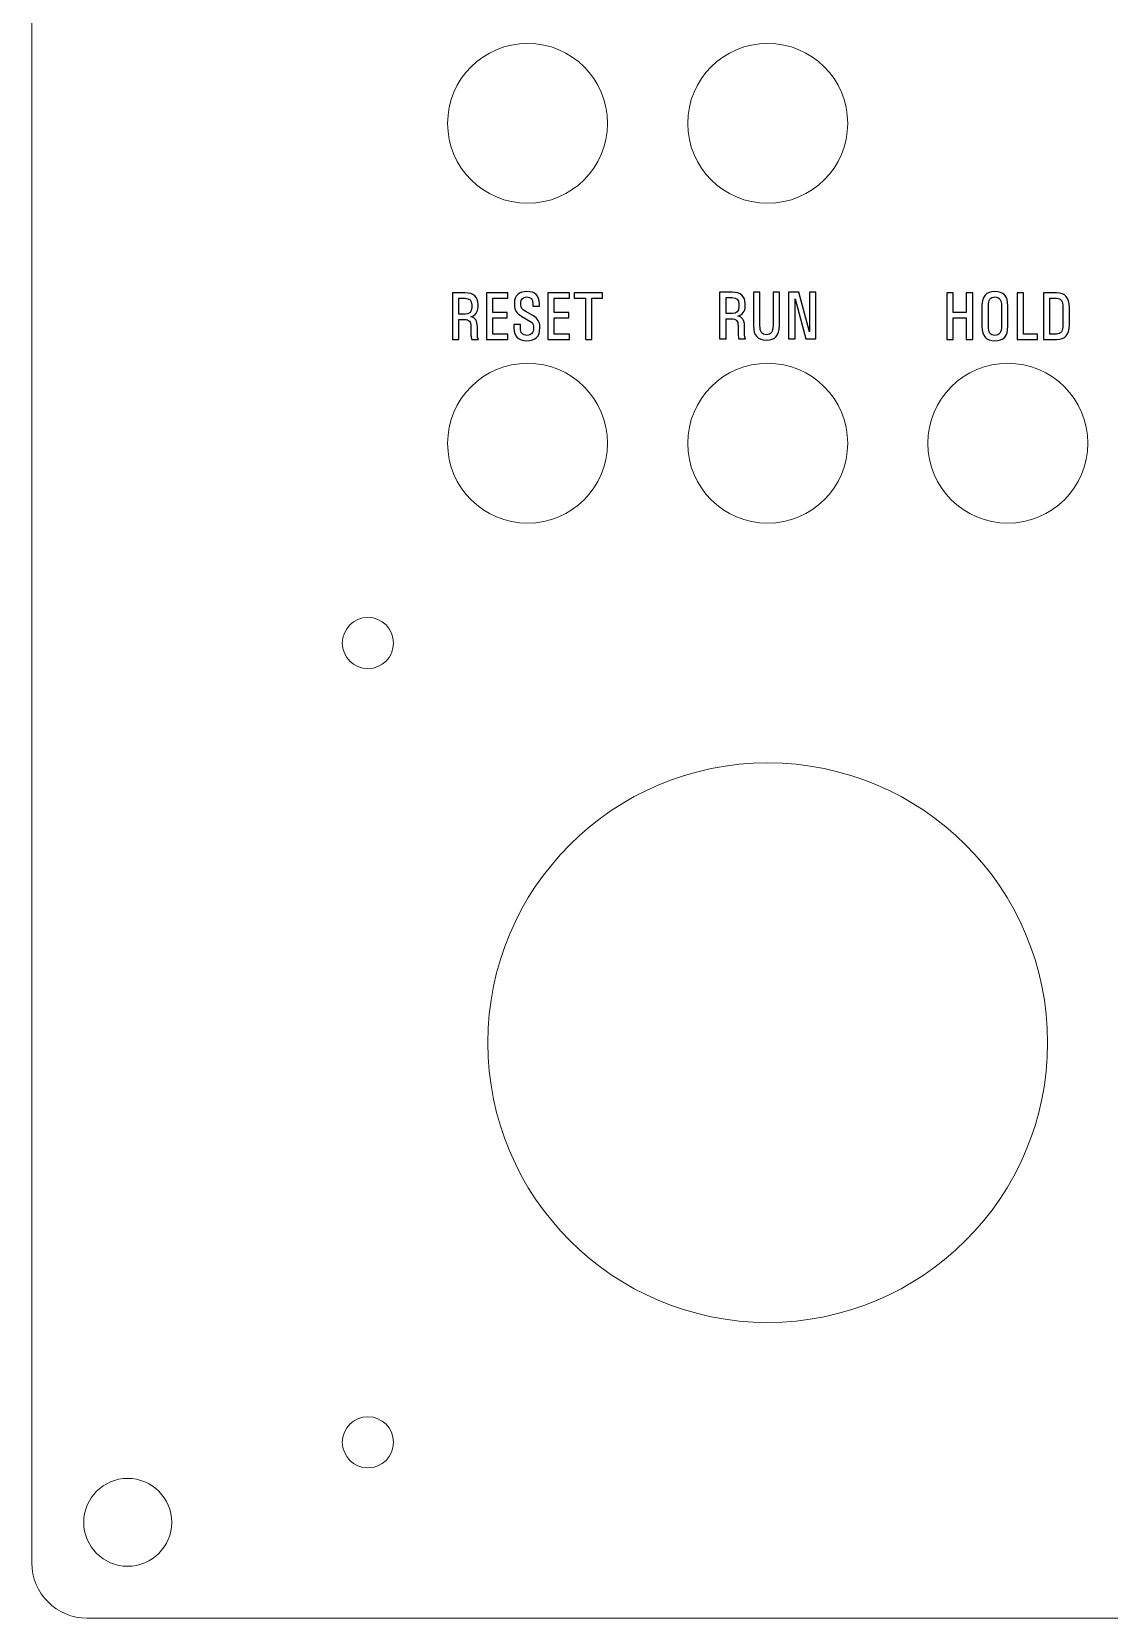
# Model space of a CAD drawing. Header units: centimetres. Extents: x -13.8 to 12.2, y -7.5 to 12.7.
# Drawn here: x -13.85 to -7.11, y -7.5 to 2.42 of the extents above; entities that cross this region are included whole.
import ezdxf

# ---------------------------------------------------------------- set-up
doc = ezdxf.new("R2010")
doc.units = ezdxf.units.CM
doc.header["$MEASUREMENT"] = 0
doc.layers.add('Layer 1', color=7, linetype='Continuous')

msp = doc.modelspace()

# ---------------------------------------------------------------- linework, layer by layer
at = {"layer": 'Layer 1', "lineweight": 9}
for centre, major_axis in [((-10.75, 1.85), (0, 0.5)), ((-9.24886, 1.85), (0, 0.5)), ((-10.75003, -0.15089), (0, 0.5)), ((-9.24889, -0.15089), (0, 0.5)), ((-7.74775, -0.15089), (0, 0.5)), ((-11.74825, -1.40057), (0, 0.16)), ((-9.24889, -3.89993), (0, 1.75)), ((-11.74825, -6.39929), (0, 0.16)), ((-13.25, -6.9), (0, 0.275))]:
    msp.add_ellipse(centre, major_axis=major_axis, ratio=1, dxfattribs=at)
msp.add_open_spline([(-13.50318, 7.7), (-13.50318, 7.7), (11.80318, 7.7), (11.80318, 7.7), (11.80318, 7.7), (11.99393, 7.7), (12.15, 7.54394), (12.15, 7.35318), (12.15, 7.35318), (12.15, 7.35318), (12.15, -7.15318), (12.15, -7.15318), (12.15, -7.15318), (12.15, -7.34394), (11.99393, -7.5), (11.80318, -7.5), (11.80318, -7.5), (11.80318, -7.5), (-13.50318, -7.5), (-13.50318, -7.5), (-13.50318, -7.5), (-13.69394, -7.5), (-13.85, -7.34394), (-13.85, -7.15318), (-13.85, -7.15318), (-13.85, -7.15318), (-13.85, 7.35318), (-13.85, 7.35318), (-13.85, 7.35318), (-13.85, 7.54394), (-13.69394, 7.7), (-13.50318, 7.7)], degree=3, knots=[0, 0, 0, 0, 0.1111111, 0.1111111, 0.1111111, 0.1111111, 0.2222222, 0.2222222, 0.2222222, 0.2222222, 0.3333333, 0.3333333, 0.3333333, 0.3333333, 0.4444444, 0.4444444, 0.4444444, 0.4444444, 0.5555556, 0.5555556, 0.5555556, 0.5555556, 0.6666667, 0.6666667, 0.6666667, 0.6666667, 0.7777778, 0.7777778, 0.7777778, 0.7777778, 1, 1, 1, 1], dxfattribs=at)
at = {"layer": 'Layer 1', "color": 1}
for points, knots in [([(-10.75427, 0.79819), (-10.70227, 0.79819), (-10.67631, 0.77272), (-10.67631, 0.72171), (-10.67631, 0.72171), (-10.67631, 0.72171), (-10.67631, 0.7064), (-10.67631, 0.7064), (-10.67631, 0.7064), (-10.67631, 0.7064), (-10.71624, 0.7064), (-10.71624, 0.7064), (-10.71624, 0.7064), (-10.71624, 0.7064), (-10.71624, 0.72171), (-10.71624, 0.72171), (-10.71624, 0.72171), (-10.71624, 0.75007), (-10.72887, 0.76432), (-10.75427, 0.76432), (-10.75427, 0.76432), (-10.76584, 0.76432), (-10.77508, 0.76086), (-10.78193, 0.75395), (-10.78193, 0.75395), (-10.78884, 0.74704), (-10.7923, 0.73772), (-10.7923, 0.72587), (-10.7923, 0.72587), (-10.7923, 0.72587), (-10.7923, 0.71451), (-10.7923, 0.71451), (-10.7923, 0.71451), (-10.7923, 0.69821), (-10.78355, 0.68509), (-10.76605, 0.675), (-10.76605, 0.675), (-10.76605, 0.675), (-10.71328, 0.64501), (-10.71328, 0.64501), (-10.71328, 0.64501), (-10.70051, 0.63775), (-10.69063, 0.6285), (-10.68379, 0.61743), (-10.68379, 0.61743), (-10.67687, 0.60635), (-10.67341, 0.59407), (-10.67341, 0.58053), (-10.67341, 0.58053), (-10.67341, 0.58053), (-10.67341, 0.56959), (-10.67341, 0.56959), (-10.67341, 0.56959), (-10.67341, 0.51653), (-10.70037, 0.49), (-10.75427, 0.49), (-10.75427, 0.49), (-10.80824, 0.49), (-10.83527, 0.51653), (-10.83527, 0.56959), (-10.83527, 0.56959), (-10.83527, 0.56959), (-10.83527, 0.59252), (-10.83527, 0.59252), (-10.83527, 0.59252), (-10.83527, 0.59252), (-10.7954, 0.59252), (-10.7954, 0.59252), (-10.7954, 0.59252), (-10.7954, 0.59252), (-10.7954, 0.56959), (-10.7954, 0.56959), (-10.7954, 0.56959), (-10.7954, 0.5547), (-10.79188, 0.54334), (-10.78482, 0.53558), (-10.78482, 0.53558), (-10.77784, 0.52782), (-10.76761, 0.52387), (-10.75427, 0.52387), (-10.75427, 0.52387), (-10.74086, 0.52387), (-10.7307, 0.52782), (-10.72372, 0.53558), (-10.72372, 0.53558), (-10.71681, 0.54334), (-10.71328, 0.5547), (-10.71328, 0.56959), (-10.71328, 0.56959), (-10.71328, 0.56959), (-10.71328, 0.58053), (-10.71328, 0.58053), (-10.71328, 0.58053), (-10.71328, 0.59428), (-10.72062, 0.60536), (-10.73522, 0.61362), (-10.73522, 0.61362), (-10.73522, 0.61362), (-10.78588, 0.64233), (-10.78588, 0.64233), (-10.78588, 0.64233), (-10.80211, 0.65157), (-10.81389, 0.66188), (-10.82123, 0.67338), (-10.82123, 0.67338), (-10.82849, 0.68481), (-10.83216, 0.69849), (-10.83216, 0.71451), (-10.83216, 0.71451), (-10.83216, 0.71451), (-10.83216, 0.72587), (-10.83216, 0.72587), (-10.83216, 0.72587), (-10.83216, 0.74873), (-10.82532, 0.76651), (-10.81163, 0.77921), (-10.81163, 0.77921), (-10.79787, 0.79184), (-10.77875, 0.79819), (-10.75427, 0.79819)], [0, 0, 0, 0, 0.0322581, 0.0322581, 0.0322581, 0.0322581, 0.0645161, 0.0645161, 0.0645161, 0.0645161, 0.0967742, 0.0967742, 0.0967742, 0.0967742, 0.1290323, 0.1290323, 0.1290323, 0.1290323, 0.1612903, 0.1612903, 0.1612903, 0.1612903, 0.1935484, 0.1935484, 0.1935484, 0.1935484, 0.2258065, 0.2258065, 0.2258065, 0.2258065, 0.2580645, 0.2580645, 0.2580645, 0.2580645, 0.2903226, 0.2903226, 0.2903226, 0.2903226, 0.3225806, 0.3225806, 0.3225806, 0.3225806, 0.3548387, 0.3548387, 0.3548387, 0.3548387, 0.3870968, 0.3870968, 0.3870968, 0.3870968, 0.4193548, 0.4193548, 0.4193548, 0.4193548, 0.4516129, 0.4516129, 0.4516129, 0.4516129, 0.483871, 0.483871, 0.483871, 0.483871, 0.516129, 0.516129, 0.516129, 0.516129, 0.5483871, 0.5483871, 0.5483871, 0.5483871, 0.5806452, 0.5806452, 0.5806452, 0.5806452, 0.6129032, 0.6129032, 0.6129032, 0.6129032, 0.6451613, 0.6451613, 0.6451613, 0.6451613, 0.6774194, 0.6774194, 0.6774194, 0.6774194, 0.7096774, 0.7096774, 0.7096774, 0.7096774, 0.7419355, 0.7419355, 0.7419355, 0.7419355, 0.7741935, 0.7741935, 0.7741935, 0.7741935, 0.8064516, 0.8064516, 0.8064516, 0.8064516, 0.8387097, 0.8387097, 0.8387097, 0.8387097, 0.8709677, 0.8709677, 0.8709677, 0.8709677, 0.9032258, 0.9032258, 0.9032258, 0.9032258, 0.9354839, 0.9354839, 0.9354839, 0.9354839, 1, 1, 1, 1]), ([(-9.47503, 0.62716), (-9.47503, 0.62716), (-9.50932, 0.62716), (-9.50932, 0.62716), (-9.50932, 0.62716), (-9.50932, 0.62716), (-9.50932, 0.5027), (-9.50932, 0.5027), (-9.50932, 0.5027), (-9.50932, 0.5027), (-9.54925, 0.5027), (-9.54925, 0.5027), (-9.54925, 0.5027), (-9.54925, 0.5027), (-9.54925, 0.79395), (-9.54925, 0.79395), (-9.54925, 0.79395), (-9.54925, 0.79395), (-9.47087, 0.79395), (-9.47087, 0.79395), (-9.47087, 0.79395), (-9.41689, 0.79395), (-9.38987, 0.76968), (-9.38987, 0.72121), (-9.38987, 0.72121), (-9.38987, 0.72121), (-9.38987, 0.70421), (-9.38987, 0.70421), (-9.38987, 0.70421), (-9.38987, 0.6896), (-9.39382, 0.67704), (-9.40172, 0.66653), (-9.40172, 0.66653), (-9.4097, 0.65595), (-9.4207, 0.64847), (-9.43496, 0.64409), (-9.43496, 0.64409), (-9.42084, 0.64092), (-9.41054, 0.63436), (-9.40405, 0.62434), (-9.40405, 0.62434), (-9.39749, 0.61439), (-9.39417, 0.60035), (-9.39417, 0.58229), (-9.39417, 0.58229), (-9.39417, 0.58229), (-9.39417, 0.53184), (-9.39417, 0.53184), (-9.39417, 0.53184), (-9.39417, 0.52718), (-9.39354, 0.52175), (-9.39227, 0.51561), (-9.39227, 0.51561), (-9.39093, 0.50947), (-9.38945, 0.50517), (-9.38782, 0.5027), (-9.38782, 0.5027), (-9.38782, 0.5027), (-9.42938, 0.5027), (-9.42938, 0.5027), (-9.42938, 0.5027), (-9.4303, 0.50503), (-9.43136, 0.50919), (-9.43242, 0.51519), (-9.43242, 0.51519), (-9.43354, 0.52119), (-9.43411, 0.52577), (-9.43411, 0.52895), (-9.43411, 0.52895), (-9.43411, 0.52895), (-9.43411, 0.58433), (-9.43411, 0.58433), (-9.43411, 0.58433), (-9.43411, 0.59936), (-9.43728, 0.61023), (-9.44363, 0.617), (-9.44363, 0.617), (-9.44998, 0.62377), (-9.46043, 0.62716), (-9.47503, 0.62716)], [0, 0, 0, 0, 0.047619, 0.047619, 0.047619, 0.047619, 0.0952381, 0.0952381, 0.0952381, 0.0952381, 0.1428571, 0.1428571, 0.1428571, 0.1428571, 0.1904762, 0.1904762, 0.1904762, 0.1904762, 0.2380952, 0.2380952, 0.2380952, 0.2380952, 0.2857143, 0.2857143, 0.2857143, 0.2857143, 0.3333333, 0.3333333, 0.3333333, 0.3333333, 0.3809524, 0.3809524, 0.3809524, 0.3809524, 0.4285714, 0.4285714, 0.4285714, 0.4285714, 0.4761905, 0.4761905, 0.4761905, 0.4761905, 0.5238095, 0.5238095, 0.5238095, 0.5238095, 0.5714286, 0.5714286, 0.5714286, 0.5714286, 0.6190476, 0.6190476, 0.6190476, 0.6190476, 0.6666667, 0.6666667, 0.6666667, 0.6666667, 0.7142857, 0.7142857, 0.7142857, 0.7142857, 0.7619048, 0.7619048, 0.7619048, 0.7619048, 0.8095238, 0.8095238, 0.8095238, 0.8095238, 0.8571429, 0.8571429, 0.8571429, 0.8571429, 0.9047619, 0.9047619, 0.9047619, 0.9047619, 1, 1, 1, 1]), ([(-9.33758, 0.79395), (-9.33758, 0.79395), (-9.29765, 0.79395), (-9.29765, 0.79395), (-9.29765, 0.79395), (-9.29765, 0.79395), (-9.29765, 0.58476), (-9.29765, 0.58476), (-9.29765, 0.58476), (-9.29765, 0.56549), (-9.29433, 0.55117), (-9.28763, 0.542), (-9.28763, 0.542), (-9.281, 0.53276), (-9.27063, 0.5281), (-9.25652, 0.5281), (-9.25652, 0.5281), (-9.24262, 0.5281), (-9.23232, 0.53276), (-9.22561, 0.542), (-9.22561, 0.542), (-9.21898, 0.55117), (-9.21559, 0.56549), (-9.21559, 0.58476), (-9.21559, 0.58476), (-9.21559, 0.58476), (-9.21559, 0.79395), (-9.21559, 0.79395), (-9.21559, 0.79395), (-9.21559, 0.79395), (-9.17573, 0.79395), (-9.17573, 0.79395), (-9.17573, 0.79395), (-9.17573, 0.79395), (-9.17573, 0.58476), (-9.17573, 0.58476), (-9.17573, 0.58476), (-9.17573, 0.55421), (-9.18236, 0.53142), (-9.19556, 0.51653), (-9.19556, 0.51653), (-9.20882, 0.50164), (-9.22914, 0.49423), (-9.25652, 0.49423), (-9.25652, 0.49423), (-9.2841, 0.49423), (-9.30449, 0.50164), (-9.31769, 0.51646), (-9.31769, 0.51646), (-9.33095, 0.53127), (-9.33758, 0.55406), (-9.33758, 0.58476), (-9.33758, 0.58476), (-9.33758, 0.58476), (-9.33758, 0.79395), (-9.33758, 0.79395)], [0, 0, 0, 0, 0.0666667, 0.0666667, 0.0666667, 0.0666667, 0.1333333, 0.1333333, 0.1333333, 0.1333333, 0.2, 0.2, 0.2, 0.2, 0.2666667, 0.2666667, 0.2666667, 0.2666667, 0.3333333, 0.3333333, 0.3333333, 0.3333333, 0.4, 0.4, 0.4, 0.4, 0.4666667, 0.4666667, 0.4666667, 0.4666667, 0.5333333, 0.5333333, 0.5333333, 0.5333333, 0.6, 0.6, 0.6, 0.6, 0.6666667, 0.6666667, 0.6666667, 0.6666667, 0.7333333, 0.7333333, 0.7333333, 0.7333333, 0.8, 0.8, 0.8, 0.8, 0.8666667, 0.8666667, 0.8666667, 0.8666667, 1, 1, 1, 1]), ([(-9.11787, 0.5027), (-9.11787, 0.5027), (-9.11787, 0.79395), (-9.11787, 0.79395), (-9.11787, 0.79395), (-9.11787, 0.79395), (-9.05522, 0.79395), (-9.05522, 0.79395), (-9.05522, 0.79395), (-9.05522, 0.79395), (-8.98848, 0.5451), (-8.98848, 0.5451), (-8.98848, 0.5451), (-8.98848, 0.5451), (-8.98848, 0.79395), (-8.98848, 0.79395), (-8.98848, 0.79395), (-8.98848, 0.79395), (-8.94854, 0.79395), (-8.94854, 0.79395), (-8.94854, 0.79395), (-8.94854, 0.79395), (-8.94854, 0.5027), (-8.94854, 0.5027), (-8.94854, 0.5027), (-8.94854, 0.5027), (-9.01119, 0.5027), (-9.01119, 0.5027), (-9.01119, 0.5027), (-9.01119, 0.5027), (-9.07794, 0.75155), (-9.07794, 0.75155), (-9.07794, 0.75155), (-9.07794, 0.75155), (-9.07794, 0.5027), (-9.07794, 0.5027), (-9.07794, 0.5027), (-9.07794, 0.5027), (-9.11787, 0.5027), (-9.11787, 0.5027)], [0, 0, 0, 0, 0.0909091, 0.0909091, 0.0909091, 0.0909091, 0.1818182, 0.1818182, 0.1818182, 0.1818182, 0.2727273, 0.2727273, 0.2727273, 0.2727273, 0.3636364, 0.3636364, 0.3636364, 0.3636364, 0.4545455, 0.4545455, 0.4545455, 0.4545455, 0.5454545, 0.5454545, 0.5454545, 0.5454545, 0.6363636, 0.6363636, 0.6363636, 0.6363636, 0.7272727, 0.7272727, 0.7272727, 0.7272727, 0.8181818, 0.8181818, 0.8181818, 0.8181818, 1, 1, 1, 1]), ([(-7.82833, 0.79819), (-7.80095, 0.79819), (-7.78063, 0.79078), (-7.76737, 0.77589), (-7.76737, 0.77589), (-7.75417, 0.76101), (-7.74754, 0.73822), (-7.74754, 0.70767), (-7.74754, 0.70767), (-7.74754, 0.70767), (-7.74754, 0.58053), (-7.74754, 0.58053), (-7.74754, 0.58053), (-7.74754, 0.54998), (-7.75417, 0.52719), (-7.76737, 0.5123), (-7.76737, 0.5123), (-7.78063, 0.49741), (-7.80095, 0.49), (-7.82833, 0.49), (-7.82833, 0.49), (-7.85591, 0.49), (-7.8763, 0.49741), (-7.8895, 0.51223), (-7.8895, 0.51223), (-7.90276, 0.52704), (-7.90939, 0.54983), (-7.90939, 0.58053), (-7.90939, 0.58053), (-7.90939, 0.58053), (-7.90939, 0.70767), (-7.90939, 0.70767), (-7.90939, 0.70767), (-7.90939, 0.73836), (-7.90276, 0.76115), (-7.8895, 0.77596), (-7.8895, 0.77596), (-7.8763, 0.79078), (-7.85591, 0.79819), (-7.82833, 0.79819)], [0, 0, 0, 0, 0.0909091, 0.0909091, 0.0909091, 0.0909091, 0.1818182, 0.1818182, 0.1818182, 0.1818182, 0.2727273, 0.2727273, 0.2727273, 0.2727273, 0.3636364, 0.3636364, 0.3636364, 0.3636364, 0.4545455, 0.4545455, 0.4545455, 0.4545455, 0.5454545, 0.5454545, 0.5454545, 0.5454545, 0.6363636, 0.6363636, 0.6363636, 0.6363636, 0.7272727, 0.7272727, 0.7272727, 0.7272727, 0.8181818, 0.8181818, 0.8181818, 0.8181818, 1, 1, 1, 1]), ([(-11.14494, 0.62293), (-11.14494, 0.62293), (-11.17923, 0.62293), (-11.17923, 0.62293), (-11.17923, 0.62293), (-11.17923, 0.62293), (-11.17923, 0.49847), (-11.17923, 0.49847), (-11.17923, 0.49847), (-11.17923, 0.49847), (-11.21916, 0.49847), (-11.21916, 0.49847), (-11.21916, 0.49847), (-11.21916, 0.49847), (-11.21916, 0.78972), (-11.21916, 0.78972), (-11.21916, 0.78972), (-11.21916, 0.78972), (-11.14078, 0.78972), (-11.14078, 0.78972), (-11.14078, 0.78972), (-11.0868, 0.78972), (-11.05978, 0.76545), (-11.05978, 0.71698), (-11.05978, 0.71698), (-11.05978, 0.71698), (-11.05978, 0.69998), (-11.05978, 0.69998), (-11.05978, 0.69998), (-11.05978, 0.68537), (-11.06373, 0.67281), (-11.07163, 0.6623), (-11.07163, 0.6623), (-11.07961, 0.65172), (-11.09061, 0.64424), (-11.10487, 0.63986), (-11.10487, 0.63986), (-11.09075, 0.63669), (-11.08045, 0.63013), (-11.07396, 0.62011), (-11.07396, 0.62011), (-11.0674, 0.61016), (-11.06408, 0.59612), (-11.06408, 0.57806), (-11.06408, 0.57806), (-11.06408, 0.57806), (-11.06408, 0.52761), (-11.06408, 0.52761), (-11.06408, 0.52761), (-11.06408, 0.52295), (-11.06345, 0.51752), (-11.06218, 0.51138), (-11.06218, 0.51138), (-11.06084, 0.50524), (-11.05936, 0.50094), (-11.05773, 0.49847), (-11.05773, 0.49847), (-11.05773, 0.49847), (-11.09929, 0.49847), (-11.09929, 0.49847), (-11.09929, 0.49847), (-11.10021, 0.5008), (-11.10127, 0.50496), (-11.10233, 0.51096), (-11.10233, 0.51096), (-11.10345, 0.51696), (-11.10402, 0.52154), (-11.10402, 0.52472), (-11.10402, 0.52472), (-11.10402, 0.52472), (-11.10402, 0.5801), (-11.10402, 0.5801), (-11.10402, 0.5801), (-11.10402, 0.59513), (-11.10719, 0.606), (-11.11354, 0.61277), (-11.11354, 0.61277), (-11.11989, 0.61954), (-11.13034, 0.62293), (-11.14494, 0.62293)], [0, 0, 0, 0, 0.047619, 0.047619, 0.047619, 0.047619, 0.0952381, 0.0952381, 0.0952381, 0.0952381, 0.1428571, 0.1428571, 0.1428571, 0.1428571, 0.1904762, 0.1904762, 0.1904762, 0.1904762, 0.2380952, 0.2380952, 0.2380952, 0.2380952, 0.2857143, 0.2857143, 0.2857143, 0.2857143, 0.3333333, 0.3333333, 0.3333333, 0.3333333, 0.3809524, 0.3809524, 0.3809524, 0.3809524, 0.4285714, 0.4285714, 0.4285714, 0.4285714, 0.4761905, 0.4761905, 0.4761905, 0.4761905, 0.5238095, 0.5238095, 0.5238095, 0.5238095, 0.5714286, 0.5714286, 0.5714286, 0.5714286, 0.6190476, 0.6190476, 0.6190476, 0.6190476, 0.6666667, 0.6666667, 0.6666667, 0.6666667, 0.7142857, 0.7142857, 0.7142857, 0.7142857, 0.7619048, 0.7619048, 0.7619048, 0.7619048, 0.8095238, 0.8095238, 0.8095238, 0.8095238, 0.8571429, 0.8571429, 0.8571429, 0.8571429, 0.9047619, 0.9047619, 0.9047619, 0.9047619, 1, 1, 1, 1]), ([(-11.14078, 0.75578), (-11.14078, 0.75578), (-11.17923, 0.75578), (-11.17923, 0.75578), (-11.17923, 0.75578), (-11.17923, 0.75578), (-11.17923, 0.6568), (-11.17923, 0.6568), (-11.17923, 0.6568), (-11.17923, 0.6568), (-11.14078, 0.6568), (-11.14078, 0.6568), (-11.14078, 0.6568), (-11.1134, 0.6568), (-11.09964, 0.67055), (-11.09964, 0.69793), (-11.09964, 0.69793), (-11.09964, 0.69793), (-11.09964, 0.71486), (-11.09964, 0.71486), (-11.09964, 0.71486), (-11.09964, 0.74217), (-11.1134, 0.75578), (-11.14078, 0.75578)], [0, 0, 0, 0, 0.1428571, 0.1428571, 0.1428571, 0.1428571, 0.2857143, 0.2857143, 0.2857143, 0.2857143, 0.4285714, 0.4285714, 0.4285714, 0.4285714, 0.5714286, 0.5714286, 0.5714286, 0.5714286, 0.7142857, 0.7142857, 0.7142857, 0.7142857, 1, 1, 1, 1]), ([(-11.00749, 0.49847), (-11.00749, 0.49847), (-11.00749, 0.78972), (-11.00749, 0.78972), (-11.00749, 0.78972), (-11.00749, 0.78972), (-10.87273, 0.78972), (-10.87273, 0.78972), (-10.87273, 0.78972), (-10.87273, 0.78972), (-10.87273, 0.75578), (-10.87273, 0.75578), (-10.87273, 0.75578), (-10.87273, 0.75578), (-10.96756, 0.75578), (-10.96756, 0.75578), (-10.96756, 0.75578), (-10.96756, 0.75578), (-10.96756, 0.66773), (-10.96756, 0.66773), (-10.96756, 0.66773), (-10.96756, 0.66773), (-10.87704, 0.66773), (-10.87704, 0.66773), (-10.87704, 0.66773), (-10.87704, 0.66773), (-10.87704, 0.63387), (-10.87704, 0.63387), (-10.87704, 0.63387), (-10.87704, 0.63387), (-10.96756, 0.63387), (-10.96756, 0.63387), (-10.96756, 0.63387), (-10.96756, 0.63387), (-10.96756, 0.53234), (-10.96756, 0.53234), (-10.96756, 0.53234), (-10.96756, 0.53234), (-10.87273, 0.53234), (-10.87273, 0.53234), (-10.87273, 0.53234), (-10.87273, 0.53234), (-10.87273, 0.49847), (-10.87273, 0.49847), (-10.87273, 0.49847), (-10.87273, 0.49847), (-11.00749, 0.49847), (-11.00749, 0.49847)], [0, 0, 0, 0, 0.0769231, 0.0769231, 0.0769231, 0.0769231, 0.1538462, 0.1538462, 0.1538462, 0.1538462, 0.2307692, 0.2307692, 0.2307692, 0.2307692, 0.3076923, 0.3076923, 0.3076923, 0.3076923, 0.3846154, 0.3846154, 0.3846154, 0.3846154, 0.4615385, 0.4615385, 0.4615385, 0.4615385, 0.5384615, 0.5384615, 0.5384615, 0.5384615, 0.6153846, 0.6153846, 0.6153846, 0.6153846, 0.6923077, 0.6923077, 0.6923077, 0.6923077, 0.7692308, 0.7692308, 0.7692308, 0.7692308, 0.8461538, 0.8461538, 0.8461538, 0.8461538, 1, 1, 1, 1]), ([(-10.6236, 0.49847), (-10.6236, 0.49847), (-10.6236, 0.78972), (-10.6236, 0.78972), (-10.6236, 0.78972), (-10.6236, 0.78972), (-10.48884, 0.78972), (-10.48884, 0.78972), (-10.48884, 0.78972), (-10.48884, 0.78972), (-10.48884, 0.75578), (-10.48884, 0.75578), (-10.48884, 0.75578), (-10.48884, 0.75578), (-10.58367, 0.75578), (-10.58367, 0.75578), (-10.58367, 0.75578), (-10.58367, 0.75578), (-10.58367, 0.66773), (-10.58367, 0.66773), (-10.58367, 0.66773), (-10.58367, 0.66773), (-10.49315, 0.66773), (-10.49315, 0.66773), (-10.49315, 0.66773), (-10.49315, 0.66773), (-10.49315, 0.63387), (-10.49315, 0.63387), (-10.49315, 0.63387), (-10.49315, 0.63387), (-10.58367, 0.63387), (-10.58367, 0.63387), (-10.58367, 0.63387), (-10.58367, 0.63387), (-10.58367, 0.53234), (-10.58367, 0.53234), (-10.58367, 0.53234), (-10.58367, 0.53234), (-10.48884, 0.53234), (-10.48884, 0.53234), (-10.48884, 0.53234), (-10.48884, 0.53234), (-10.48884, 0.49847), (-10.48884, 0.49847), (-10.48884, 0.49847), (-10.48884, 0.49847), (-10.6236, 0.49847), (-10.6236, 0.49847)], [0, 0, 0, 0, 0.0769231, 0.0769231, 0.0769231, 0.0769231, 0.1538462, 0.1538462, 0.1538462, 0.1538462, 0.2307692, 0.2307692, 0.2307692, 0.2307692, 0.3076923, 0.3076923, 0.3076923, 0.3076923, 0.3846154, 0.3846154, 0.3846154, 0.3846154, 0.4615385, 0.4615385, 0.4615385, 0.4615385, 0.5384615, 0.5384615, 0.5384615, 0.5384615, 0.6153846, 0.6153846, 0.6153846, 0.6153846, 0.6923077, 0.6923077, 0.6923077, 0.6923077, 0.7692308, 0.7692308, 0.7692308, 0.7692308, 0.8461538, 0.8461538, 0.8461538, 0.8461538, 1, 1, 1, 1]), ([(-10.38731, 0.49847), (-10.38731, 0.49847), (-10.38731, 0.75578), (-10.38731, 0.75578), (-10.38731, 0.75578), (-10.38731, 0.75578), (-10.45921, 0.75578), (-10.45921, 0.75578), (-10.45921, 0.75578), (-10.45921, 0.75578), (-10.45921, 0.78972), (-10.45921, 0.78972), (-10.45921, 0.78972), (-10.45921, 0.78972), (-10.28085, 0.78972), (-10.28085, 0.78972), (-10.28085, 0.78972), (-10.28085, 0.78972), (-10.28085, 0.75578), (-10.28085, 0.75578), (-10.28085, 0.75578), (-10.28085, 0.75578), (-10.34738, 0.75578), (-10.34738, 0.75578), (-10.34738, 0.75578), (-10.34738, 0.75578), (-10.34738, 0.49847), (-10.34738, 0.49847), (-10.34738, 0.49847), (-10.34738, 0.49847), (-10.38731, 0.49847), (-10.38731, 0.49847)], [0, 0, 0, 0, 0.1111111, 0.1111111, 0.1111111, 0.1111111, 0.2222222, 0.2222222, 0.2222222, 0.2222222, 0.3333333, 0.3333333, 0.3333333, 0.3333333, 0.4444444, 0.4444444, 0.4444444, 0.4444444, 0.5555556, 0.5555556, 0.5555556, 0.5555556, 0.6666667, 0.6666667, 0.6666667, 0.6666667, 0.7777778, 0.7777778, 0.7777778, 0.7777778, 1, 1, 1, 1]), ([(-9.47087, 0.76001), (-9.47087, 0.76001), (-9.50932, 0.76001), (-9.50932, 0.76001), (-9.50932, 0.76001), (-9.50932, 0.76001), (-9.50932, 0.66103), (-9.50932, 0.66103), (-9.50932, 0.66103), (-9.50932, 0.66103), (-9.47087, 0.66103), (-9.47087, 0.66103), (-9.47087, 0.66103), (-9.44349, 0.66103), (-9.42973, 0.67478), (-9.42973, 0.70216), (-9.42973, 0.70216), (-9.42973, 0.70216), (-9.42973, 0.71909), (-9.42973, 0.71909), (-9.42973, 0.71909), (-9.42973, 0.7464), (-9.44349, 0.76001), (-9.47087, 0.76001)], [0, 0, 0, 0, 0.1428571, 0.1428571, 0.1428571, 0.1428571, 0.2857143, 0.2857143, 0.2857143, 0.2857143, 0.4285714, 0.4285714, 0.4285714, 0.4285714, 0.5714286, 0.5714286, 0.5714286, 0.5714286, 0.7142857, 0.7142857, 0.7142857, 0.7142857, 1, 1, 1, 1]), ([(-8.1291, 0.49847), (-8.1291, 0.49847), (-8.1291, 0.78972), (-8.1291, 0.78972), (-8.1291, 0.78972), (-8.1291, 0.78972), (-8.08917, 0.78972), (-8.08917, 0.78972), (-8.08917, 0.78972), (-8.08917, 0.78972), (-8.08917, 0.66773), (-8.08917, 0.66773), (-8.08917, 0.66773), (-8.08917, 0.66773), (-8.00711, 0.66773), (-8.00711, 0.66773), (-8.00711, 0.66773), (-8.00711, 0.66773), (-8.00711, 0.78972), (-8.00711, 0.78972), (-8.00711, 0.78972), (-8.00711, 0.78972), (-7.96725, 0.78972), (-7.96725, 0.78972), (-7.96725, 0.78972), (-7.96725, 0.78972), (-7.96725, 0.49847), (-7.96725, 0.49847), (-7.96725, 0.49847), (-7.96725, 0.49847), (-8.00711, 0.49847), (-8.00711, 0.49847), (-8.00711, 0.49847), (-8.00711, 0.49847), (-8.00711, 0.63387), (-8.00711, 0.63387), (-8.00711, 0.63387), (-8.00711, 0.63387), (-8.08917, 0.63387), (-8.08917, 0.63387), (-8.08917, 0.63387), (-8.08917, 0.63387), (-8.08917, 0.49847), (-8.08917, 0.49847), (-8.08917, 0.49847), (-8.08917, 0.49847), (-8.1291, 0.49847), (-8.1291, 0.49847)], [0, 0, 0, 0, 0.0769231, 0.0769231, 0.0769231, 0.0769231, 0.1538462, 0.1538462, 0.1538462, 0.1538462, 0.2307692, 0.2307692, 0.2307692, 0.2307692, 0.3076923, 0.3076923, 0.3076923, 0.3076923, 0.3846154, 0.3846154, 0.3846154, 0.3846154, 0.4615385, 0.4615385, 0.4615385, 0.4615385, 0.5384615, 0.5384615, 0.5384615, 0.5384615, 0.6153846, 0.6153846, 0.6153846, 0.6153846, 0.6923077, 0.6923077, 0.6923077, 0.6923077, 0.7692308, 0.7692308, 0.7692308, 0.7692308, 0.8461538, 0.8461538, 0.8461538, 0.8461538, 1, 1, 1, 1]), ([(-7.82833, 0.76432), (-7.84244, 0.76432), (-7.85281, 0.75966), (-7.85944, 0.75042), (-7.85944, 0.75042), (-7.86614, 0.74118), (-7.86946, 0.72693), (-7.86946, 0.70767), (-7.86946, 0.70767), (-7.86946, 0.70767), (-7.86946, 0.58053), (-7.86946, 0.58053), (-7.86946, 0.58053), (-7.86946, 0.56126), (-7.86614, 0.54694), (-7.85944, 0.53777), (-7.85944, 0.53777), (-7.85281, 0.52853), (-7.84244, 0.52387), (-7.82833, 0.52387), (-7.82833, 0.52387), (-7.81443, 0.52387), (-7.80413, 0.52853), (-7.79742, 0.53777), (-7.79742, 0.53777), (-7.79079, 0.54694), (-7.7874, 0.56126), (-7.7874, 0.58053), (-7.7874, 0.58053), (-7.7874, 0.58053), (-7.7874, 0.70767), (-7.7874, 0.70767), (-7.7874, 0.70767), (-7.7874, 0.72693), (-7.79072, 0.74118), (-7.79735, 0.75042), (-7.79735, 0.75042), (-7.80398, 0.75966), (-7.81429, 0.76432), (-7.82833, 0.76432)], [0, 0, 0, 0, 0.0909091, 0.0909091, 0.0909091, 0.0909091, 0.1818182, 0.1818182, 0.1818182, 0.1818182, 0.2727273, 0.2727273, 0.2727273, 0.2727273, 0.3636364, 0.3636364, 0.3636364, 0.3636364, 0.4545455, 0.4545455, 0.4545455, 0.4545455, 0.5454545, 0.5454545, 0.5454545, 0.5454545, 0.6363636, 0.6363636, 0.6363636, 0.6363636, 0.7272727, 0.7272727, 0.7272727, 0.7272727, 0.8181818, 0.8181818, 0.8181818, 0.8181818, 1, 1, 1, 1]), ([(-7.68968, 0.49847), (-7.68968, 0.49847), (-7.68968, 0.78972), (-7.68968, 0.78972), (-7.68968, 0.78972), (-7.68968, 0.78972), (-7.64975, 0.78972), (-7.64975, 0.78972), (-7.64975, 0.78972), (-7.64975, 0.78972), (-7.64975, 0.53234), (-7.64975, 0.53234), (-7.64975, 0.53234), (-7.64975, 0.53234), (-7.56254, 0.53234), (-7.56254, 0.53234), (-7.56254, 0.53234), (-7.56254, 0.53234), (-7.56254, 0.49847), (-7.56254, 0.49847), (-7.56254, 0.49847), (-7.56254, 0.49847), (-7.68968, 0.49847), (-7.68968, 0.49847)], [0, 0, 0, 0, 0.1428571, 0.1428571, 0.1428571, 0.1428571, 0.2857143, 0.2857143, 0.2857143, 0.2857143, 0.4285714, 0.4285714, 0.4285714, 0.4285714, 0.5714286, 0.5714286, 0.5714286, 0.5714286, 0.7142857, 0.7142857, 0.7142857, 0.7142857, 1, 1, 1, 1]), ([(-7.44387, 0.78972), (-7.41649, 0.78972), (-7.39617, 0.78224), (-7.38291, 0.76743), (-7.38291, 0.76743), (-7.36971, 0.75254), (-7.36308, 0.72975), (-7.36308, 0.6992), (-7.36308, 0.6992), (-7.36308, 0.6992), (-7.36308, 0.58899), (-7.36308, 0.58899), (-7.36308, 0.58899), (-7.36308, 0.55844), (-7.36971, 0.53565), (-7.38291, 0.52077), (-7.38291, 0.52077), (-7.39617, 0.50588), (-7.41649, 0.49847), (-7.44387, 0.49847), (-7.44387, 0.49847), (-7.44387, 0.49847), (-7.52493, 0.49847), (-7.52493, 0.49847), (-7.52493, 0.49847), (-7.52493, 0.49847), (-7.52493, 0.78972), (-7.52493, 0.78972), (-7.52493, 0.78972), (-7.52493, 0.78972), (-7.44387, 0.78972), (-7.44387, 0.78972)], [0, 0, 0, 0, 0.1111111, 0.1111111, 0.1111111, 0.1111111, 0.2222222, 0.2222222, 0.2222222, 0.2222222, 0.3333333, 0.3333333, 0.3333333, 0.3333333, 0.4444444, 0.4444444, 0.4444444, 0.4444444, 0.5555556, 0.5555556, 0.5555556, 0.5555556, 0.6666667, 0.6666667, 0.6666667, 0.6666667, 0.7777778, 0.7777778, 0.7777778, 0.7777778, 1, 1, 1, 1]), ([(-7.44387, 0.75578), (-7.44387, 0.75578), (-7.485, 0.75578), (-7.485, 0.75578), (-7.485, 0.75578), (-7.485, 0.75578), (-7.485, 0.53234), (-7.485, 0.53234), (-7.485, 0.53234), (-7.485, 0.53234), (-7.44387, 0.53234), (-7.44387, 0.53234), (-7.44387, 0.53234), (-7.42997, 0.53234), (-7.41967, 0.53699), (-7.41296, 0.54624), (-7.41296, 0.54624), (-7.40633, 0.55548), (-7.40294, 0.56973), (-7.40294, 0.58899), (-7.40294, 0.58899), (-7.40294, 0.58899), (-7.40294, 0.6992), (-7.40294, 0.6992), (-7.40294, 0.6992), (-7.40294, 0.71846), (-7.40626, 0.73271), (-7.41289, 0.74196), (-7.41289, 0.74196), (-7.41952, 0.7512), (-7.42983, 0.75578), (-7.44387, 0.75578)], [0, 0, 0, 0, 0.1111111, 0.1111111, 0.1111111, 0.1111111, 0.2222222, 0.2222222, 0.2222222, 0.2222222, 0.3333333, 0.3333333, 0.3333333, 0.3333333, 0.4444444, 0.4444444, 0.4444444, 0.4444444, 0.5555556, 0.5555556, 0.5555556, 0.5555556, 0.6666667, 0.6666667, 0.6666667, 0.6666667, 0.7777778, 0.7777778, 0.7777778, 0.7777778, 1, 1, 1, 1])]:
    msp.add_open_spline(points, degree=3, knots=knots, dxfattribs=at)

doc.saveas('drawing.dxf')
